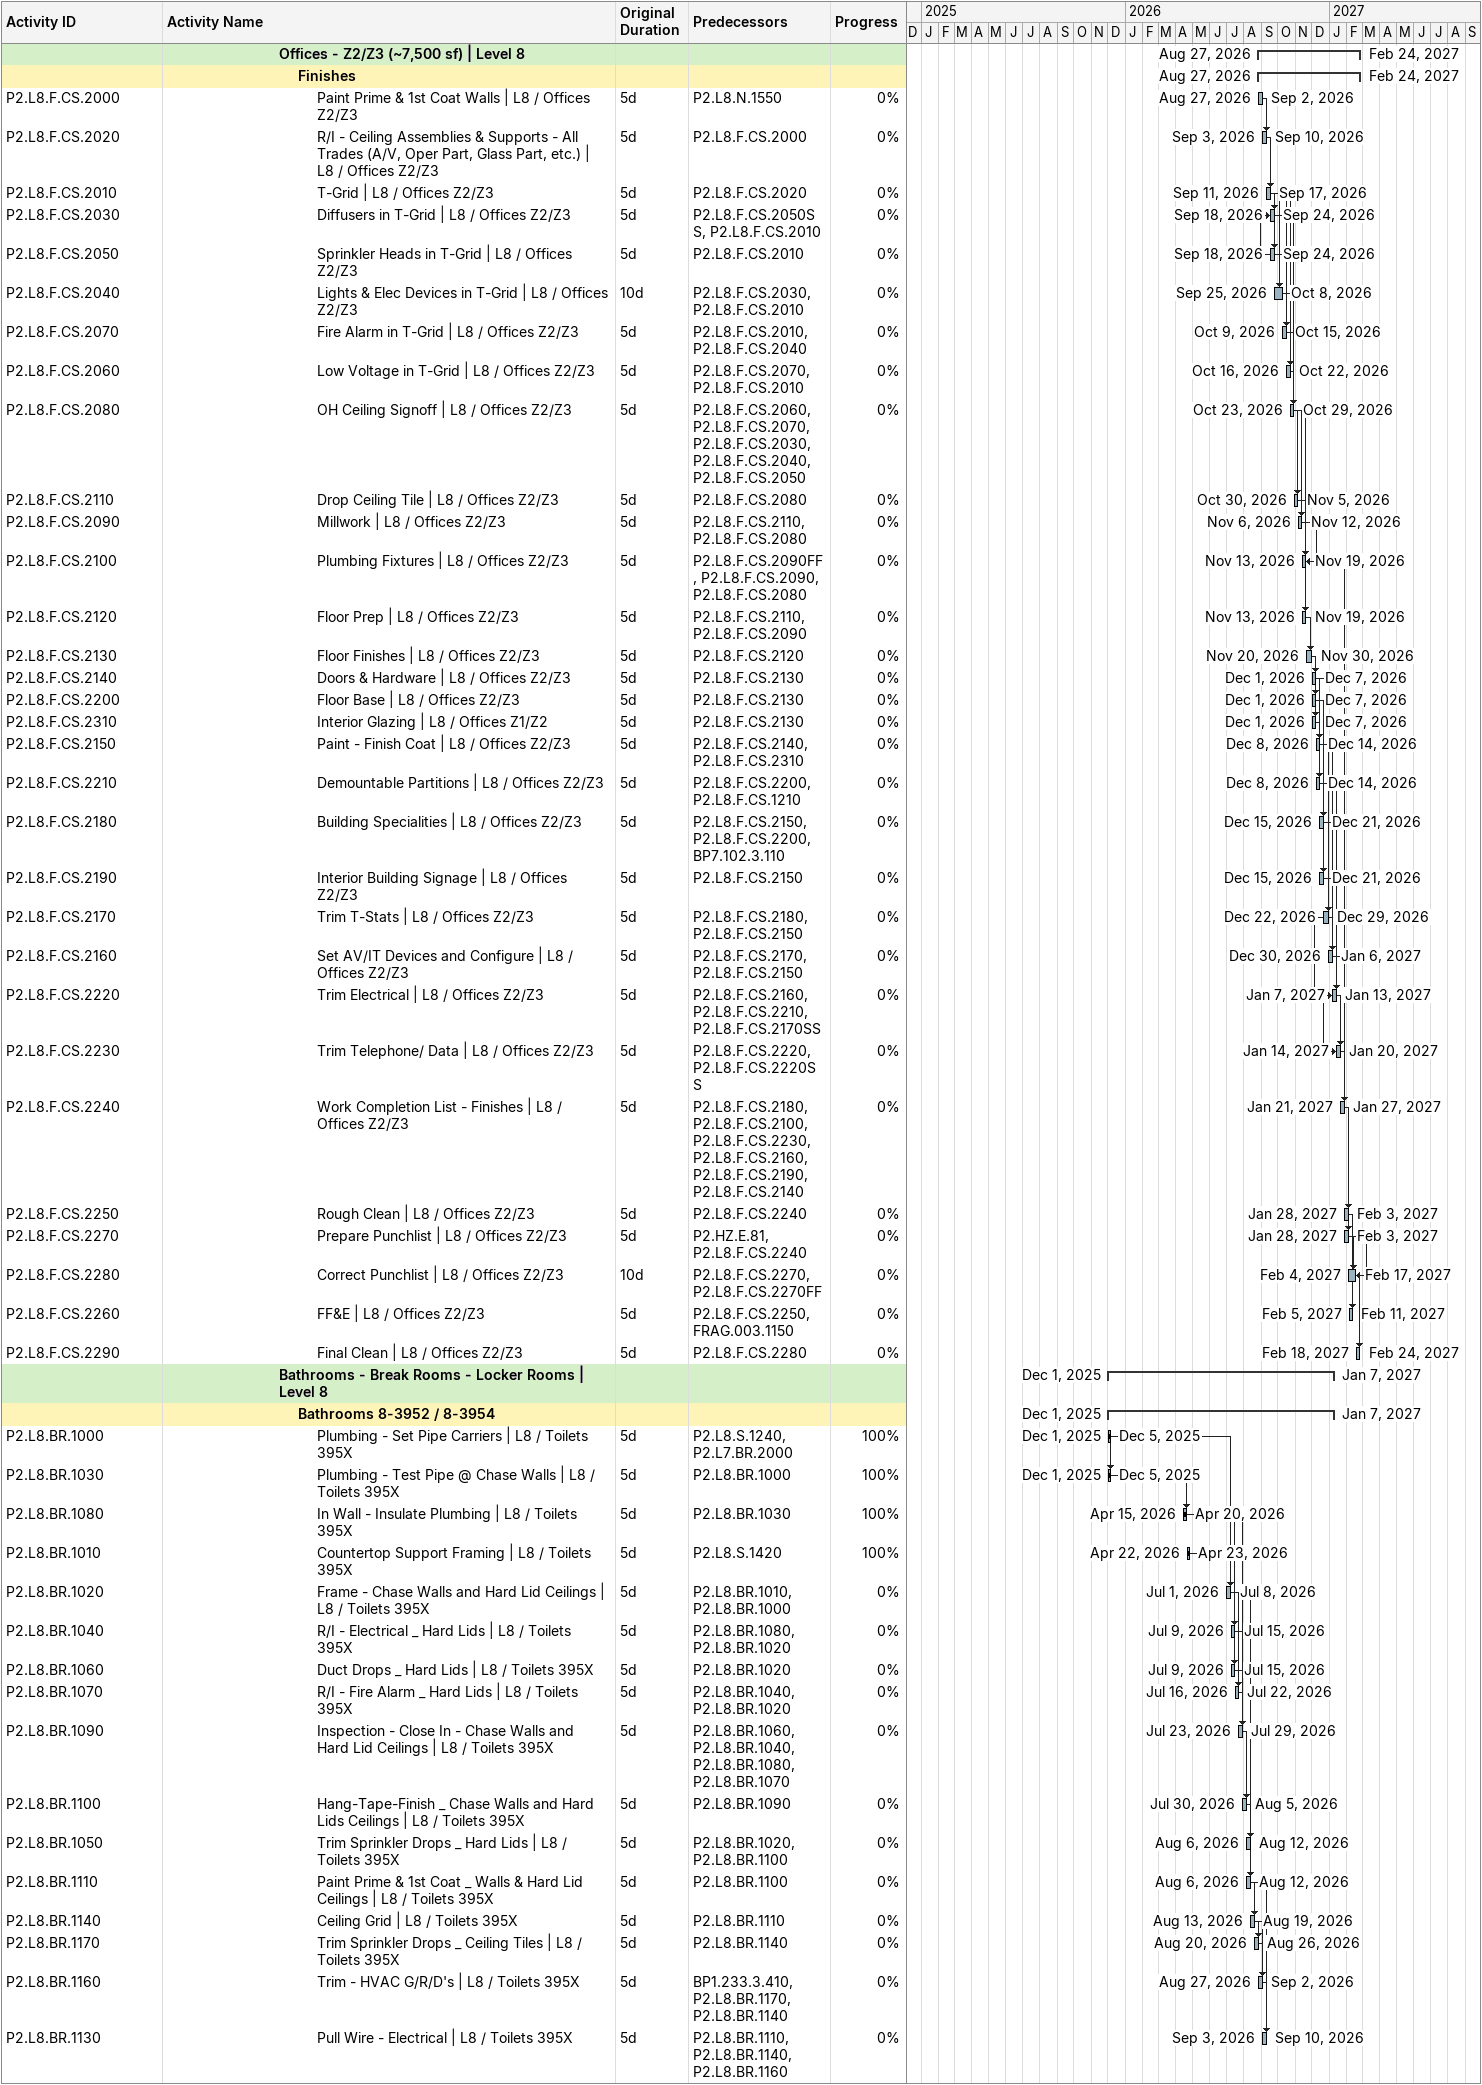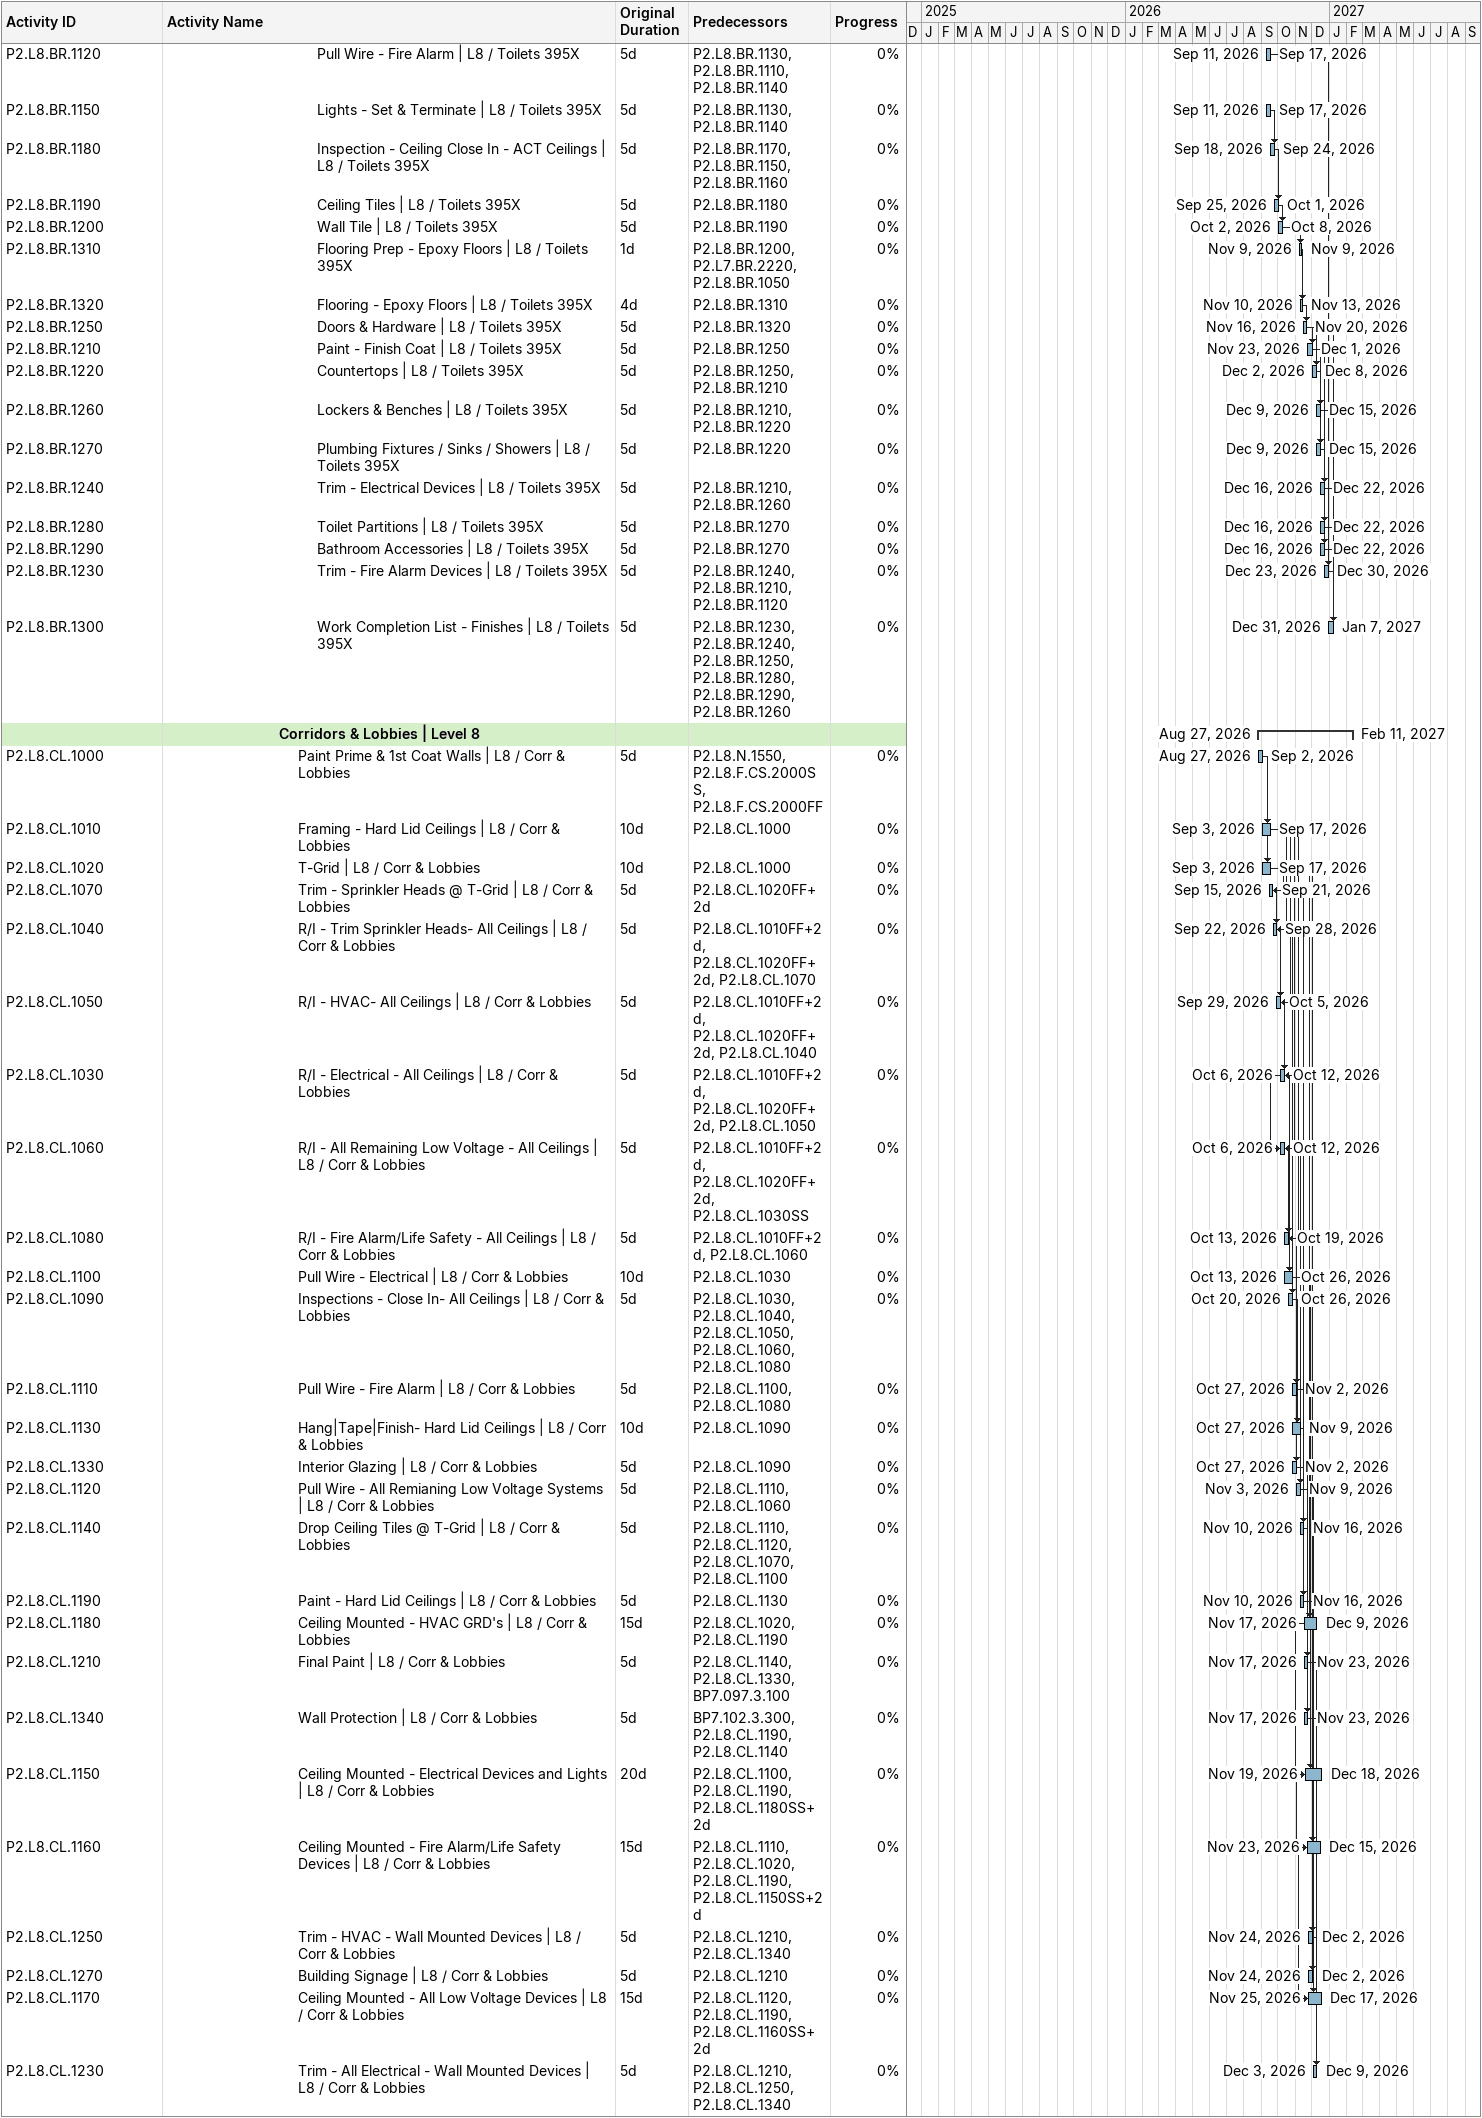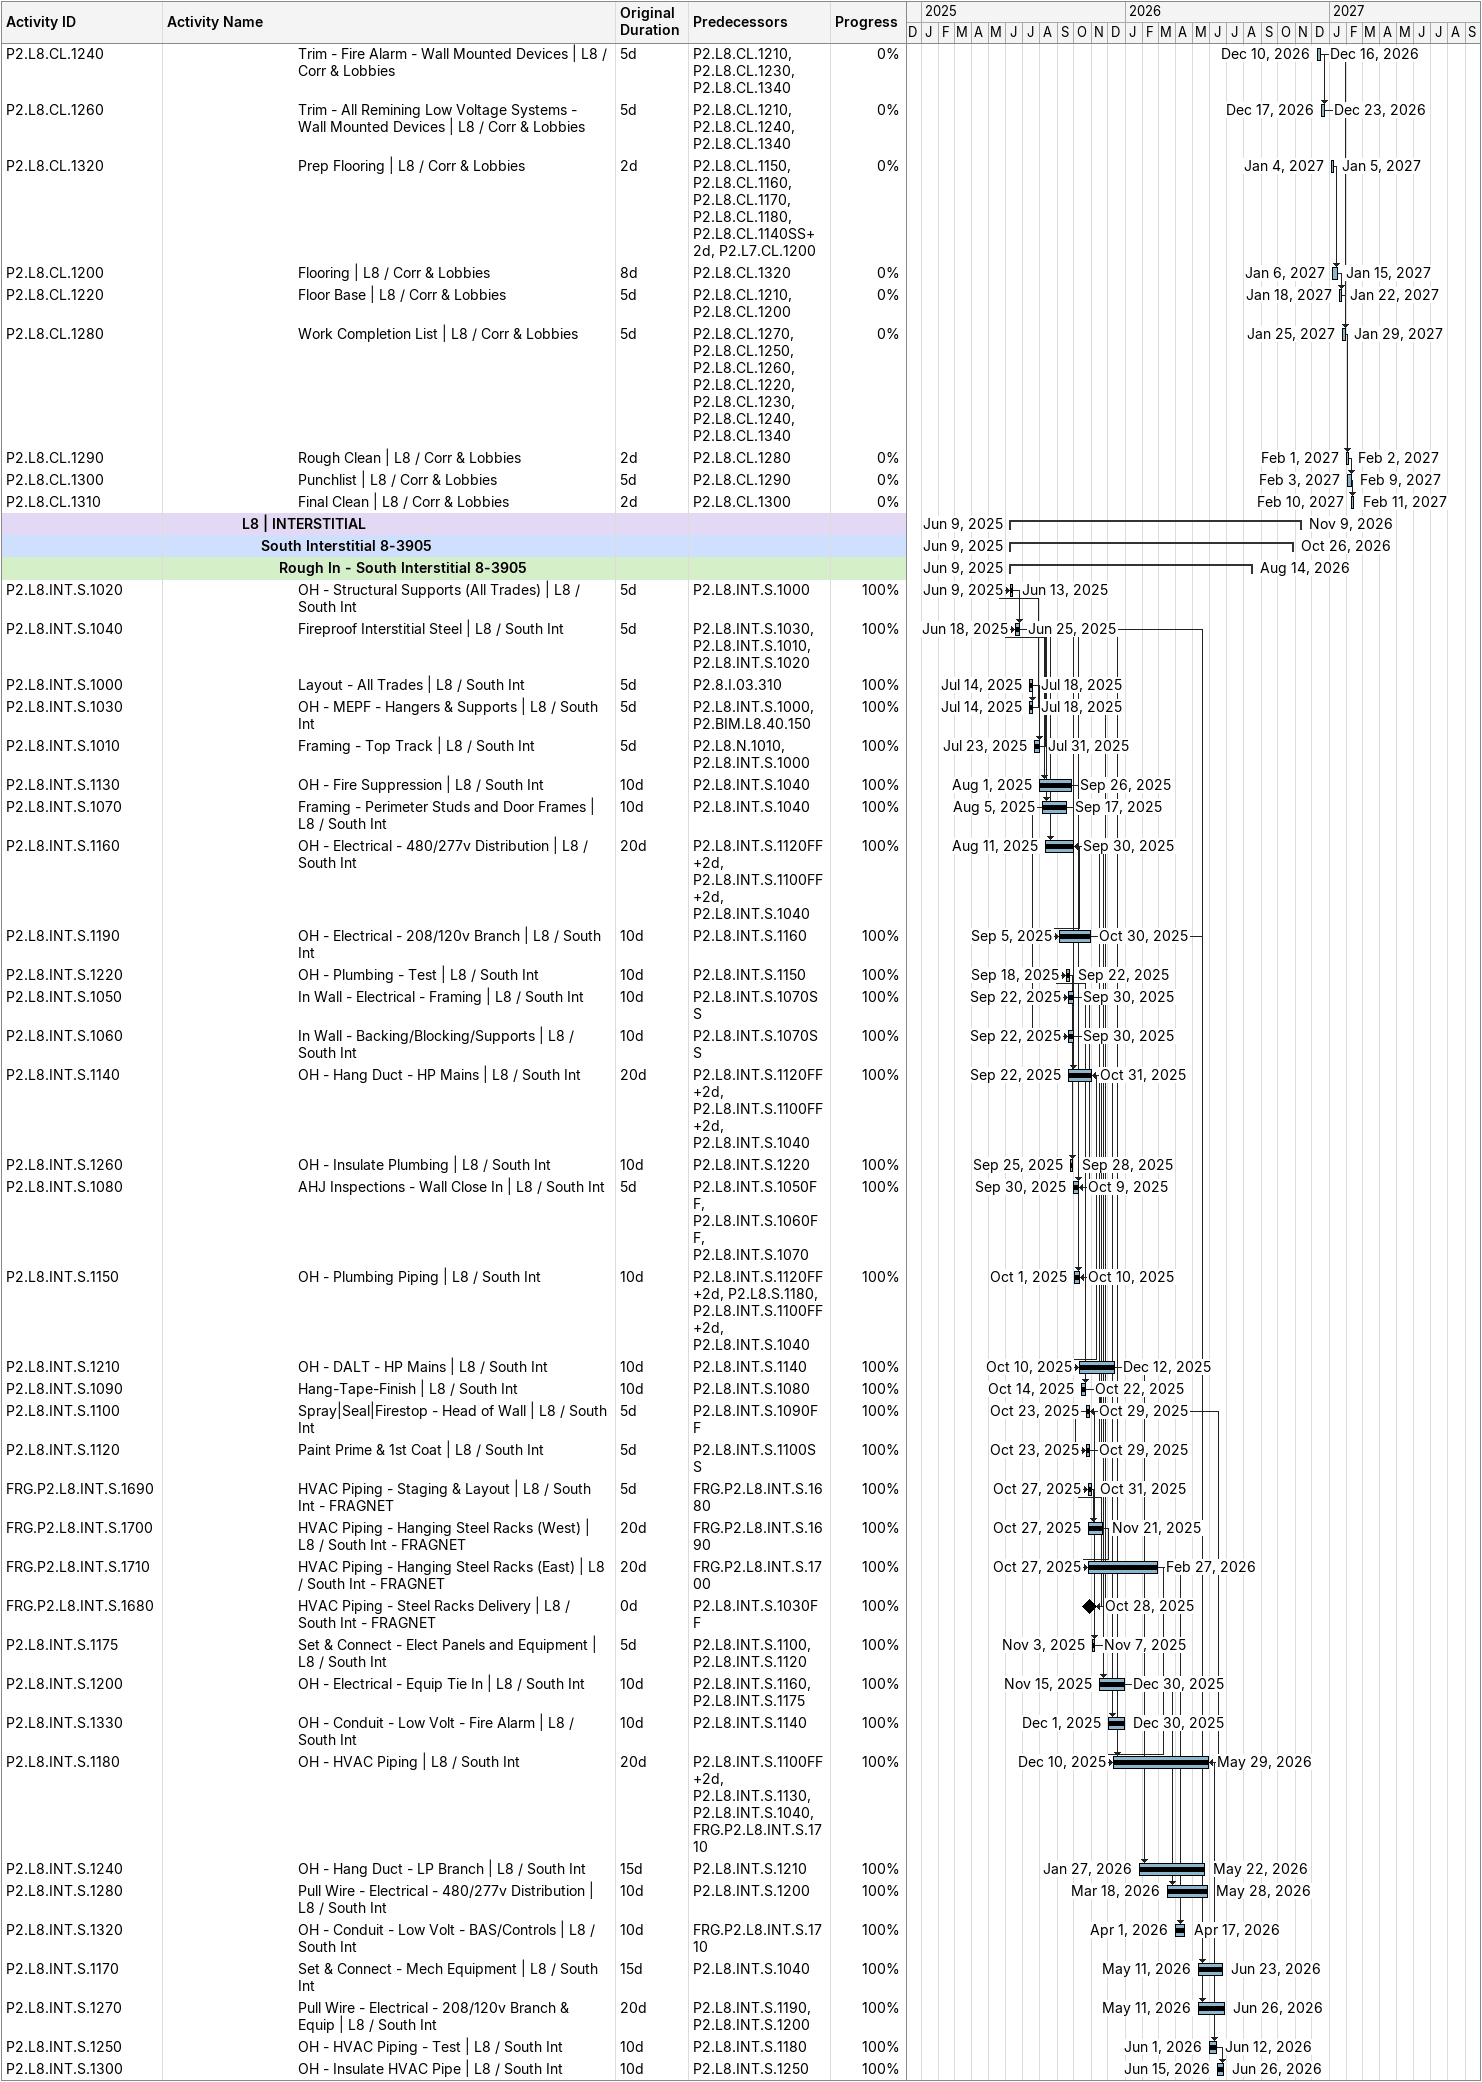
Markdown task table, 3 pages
| ID | Level | Task | Original duration | Start | Finish | Predecessors | % complete |
|---|---|---|---|---|---|---|---|
|  | 7 | **Offices - Z2/Z3 (~7,500 sf) \| Level 8** |  | 2026-08-27 | 2027-02-24 |  |  |
|  | 8 | **Finishes** |  | 2026-08-27 | 2027-02-24 |  |  |
| P2.L8.F.CS.2000 | 9 | Paint Prime & 1st Coat Walls \| L8 / Offices Z2/Z3 | 5d | 2026-08-27 | 2026-09-02 | P2.L8.N.1550 | 0 |
| P2.L8.F.CS.2020 | 9 | R/I - Ceiling Assemblies & Supports - All Trades (A/V, Oper Part, Glass Part, etc.) \| L8 / Offices Z2/Z3 | 5d | 2026-09-03 | 2026-09-10 | P2.L8.F.CS.2000 | 0 |
| P2.L8.F.CS.2010 | 9 | T-Grid \| L8 / Offices Z2/Z3 | 5d | 2026-09-11 | 2026-09-17 | P2.L8.F.CS.2020 | 0 |
| P2.L8.F.CS.2030 | 9 | Diffusers in T-Grid \| L8 / Offices Z2/Z3 | 5d | 2026-09-18 | 2026-09-24 | P2.L8.F.CS.2050SS, P2.L8.F.CS.2010 | 0 |
| P2.L8.F.CS.2050 | 9 | Sprinkler Heads in T-Grid \| L8 / Offices Z2/Z3 | 5d | 2026-09-18 | 2026-09-24 | P2.L8.F.CS.2010 | 0 |
| P2.L8.F.CS.2040 | 9 | Lights & Elec Devices in T-Grid \| L8 / Offices Z2/Z3 | 10d | 2026-09-25 | 2026-10-08 | P2.L8.F.CS.2030, P2.L8.F.CS.2010 | 0 |
| P2.L8.F.CS.2070 | 9 | Fire Alarm in T-Grid \| L8 / Offices Z2/Z3 | 5d | 2026-10-09 | 2026-10-15 | P2.L8.F.CS.2010, P2.L8.F.CS.2040 | 0 |
| P2.L8.F.CS.2060 | 9 | Low Voltage in T-Grid \| L8 / Offices Z2/Z3 | 5d | 2026-10-16 | 2026-10-22 | P2.L8.F.CS.2070, P2.L8.F.CS.2010 | 0 |
| P2.L8.F.CS.2080 | 9 | OH Ceiling Signoff \| L8 / Offices Z2/Z3 | 5d | 2026-10-23 | 2026-10-29 | P2.L8.F.CS.2060, P2.L8.F.CS.2070, P2.L8.F.CS.2030, P2.L8.F.CS.2040, P2.L8.F.CS.2050 | 0 |
| P2.L8.F.CS.2110 | 9 | Drop Ceiling Tile \| L8 / Offices Z2/Z3 | 5d | 2026-10-30 | 2026-11-05 | P2.L8.F.CS.2080 | 0 |
| P2.L8.F.CS.2090 | 9 | Millwork \| L8 / Offices Z2/Z3 | 5d | 2026-11-06 | 2026-11-12 | P2.L8.F.CS.2110, P2.L8.F.CS.2080 | 0 |
| P2.L8.F.CS.2100 | 9 | Plumbing Fixtures \| L8 / Offices Z2/Z3 | 5d | 2026-11-13 | 2026-11-19 | P2.L8.F.CS.2090FF, P2.L8.F.CS.2090, P2.L8.F.CS.2080 | 0 |
| P2.L8.F.CS.2120 | 9 | Floor Prep \| L8 / Offices Z2/Z3 | 5d | 2026-11-13 | 2026-11-19 | P2.L8.F.CS.2110, P2.L8.F.CS.2090 | 0 |
| P2.L8.F.CS.2130 | 9 | Floor Finishes \| L8 / Offices Z2/Z3 | 5d | 2026-11-20 | 2026-11-30 | P2.L8.F.CS.2120 | 0 |
| P2.L8.F.CS.2140 | 9 | Doors & Hardware \| L8 / Offices Z2/Z3 | 5d | 2026-12-01 | 2026-12-07 | P2.L8.F.CS.2130 | 0 |
| P2.L8.F.CS.2200 | 9 | Floor Base \| L8 / Offices Z2/Z3 | 5d | 2026-12-01 | 2026-12-07 | P2.L8.F.CS.2130 | 0 |
| P2.L8.F.CS.2310 | 9 | Interior Glazing \| L8 / Offices Z1/Z2 | 5d | 2026-12-01 | 2026-12-07 | P2.L8.F.CS.2130 | 0 |
| P2.L8.F.CS.2150 | 9 | Paint - Finish Coat \| L8 / Offices Z2/Z3 | 5d | 2026-12-08 | 2026-12-14 | P2.L8.F.CS.2140, P2.L8.F.CS.2310 | 0 |
| P2.L8.F.CS.2210 | 9 | Demountable Partitions \| L8 / Offices Z2/Z3 | 5d | 2026-12-08 | 2026-12-14 | P2.L8.F.CS.2200, P2.L8.F.CS.1210 | 0 |
| P2.L8.F.CS.2180 | 9 | Building Specialities \| L8 / Offices Z2/Z3 | 5d | 2026-12-15 | 2026-12-21 | P2.L8.F.CS.2150, P2.L8.F.CS.2200, BP7.102.3.110 | 0 |
| P2.L8.F.CS.2190 | 9 | Interior Building Signage \| L8 / Offices Z2/Z3 | 5d | 2026-12-15 | 2026-12-21 | P2.L8.F.CS.2150 | 0 |
| P2.L8.F.CS.2170 | 9 | Trim T-Stats \| L8 / Offices Z2/Z3 | 5d | 2026-12-22 | 2026-12-29 | P2.L8.F.CS.2180, P2.L8.F.CS.2150 | 0 |
| P2.L8.F.CS.2160 | 9 | Set AV/IT Devices and Configure \| L8 / Offices Z2/Z3 | 5d | 2026-12-30 | 2027-01-06 | P2.L8.F.CS.2170, P2.L8.F.CS.2150 | 0 |
| P2.L8.F.CS.2220 | 9 | Trim Electrical \| L8 / Offices Z2/Z3 | 5d | 2027-01-07 | 2027-01-13 | P2.L8.F.CS.2160, P2.L8.F.CS.2210, P2.L8.F.CS.2170SS | 0 |
| P2.L8.F.CS.2230 | 9 | Trim Telephone/ Data \| L8 / Offices Z2/Z3 | 5d | 2027-01-14 | 2027-01-20 | P2.L8.F.CS.2220, P2.L8.F.CS.2220SS | 0 |
| P2.L8.F.CS.2240 | 9 | Work Completion List - Finishes \| L8 / Offices Z2/Z3 | 5d | 2027-01-21 | 2027-01-27 | P2.L8.F.CS.2180, P2.L8.F.CS.2100, P2.L8.F.CS.2230, P2.L8.F.CS.2160, P2.L8.F.CS.2190, P2.L8.F.CS.2140 | 0 |
| P2.L8.F.CS.2250 | 9 | Rough Clean \| L8 / Offices Z2/Z3 | 5d | 2027-01-28 | 2027-02-03 | P2.L8.F.CS.2240 | 0 |
| P2.L8.F.CS.2270 | 9 | Prepare Punchlist \| L8 / Offices Z2/Z3 | 5d | 2027-01-28 | 2027-02-03 | P2.HZ.E.81, P2.L8.F.CS.2240 | 0 |
| P2.L8.F.CS.2280 | 9 | Correct Punchlist \| L8 / Offices Z2/Z3 | 10d | 2027-02-04 | 2027-02-17 | P2.L8.F.CS.2270, P2.L8.F.CS.2270FF | 0 |
| P2.L8.F.CS.2260 | 9 | FF&E \| L8 / Offices Z2/Z3 | 5d | 2027-02-05 | 2027-02-11 | P2.L8.F.CS.2250, FRAG.003.1150 | 0 |
| P2.L8.F.CS.2290 | 9 | Final Clean \| L8 / Offices Z2/Z3 | 5d | 2027-02-18 | 2027-02-24 | P2.L8.F.CS.2280 | 0 |
|  | 7 | **Bathrooms - Break Rooms - Locker Rooms \| Level 8** |  | 2025-12-01 | 2027-01-07 |  |  |
|  | 8 | **Bathrooms 8-3952 / 8-3954** |  | 2025-12-01 | 2027-01-07 |  |  |
| P2.L8.BR.1000 | 9 | Plumbing - Set Pipe Carriers \| L8 / Toilets 395X | 5d | 2025-12-01 | 2025-12-05 | P2.L8.S.1240, P2.L7.BR.2000 | 100 |
| P2.L8.BR.1030 | 9 | Plumbing - Test Pipe @ Chase Walls \| L8 / Toilets 395X | 5d | 2025-12-01 | 2025-12-05 | P2.L8.BR.1000 | 100 |
| P2.L8.BR.1080 | 9 | In Wall - Insulate Plumbing \| L8 / Toilets 395X | 5d | 2026-04-15 | 2026-04-20 | P2.L8.BR.1030 | 100 |
| P2.L8.BR.1010 | 9 | Countertop Support Framing \| L8 / Toilets 395X | 5d | 2026-04-22 | 2026-04-23 | P2.L8.S.1420 | 100 |
| P2.L8.BR.1020 | 9 | Frame - Chase Walls and Hard Lid Ceilings \| L8 / Toilets 395X | 5d | 2026-07-01 | 2026-07-08 | P2.L8.BR.1010, P2.L8.BR.1000 | 0 |
| P2.L8.BR.1040 | 9 | R/I - Electrical _ Hard Lids \| L8 / Toilets 395X | 5d | 2026-07-09 | 2026-07-15 | P2.L8.BR.1080, P2.L8.BR.1020 | 0 |
| P2.L8.BR.1060 | 9 | Duct Drops _ Hard Lids \| L8 / Toilets 395X | 5d | 2026-07-09 | 2026-07-15 | P2.L8.BR.1020 | 0 |
| P2.L8.BR.1070 | 9 | R/I - Fire Alarm _ Hard Lids \| L8 / Toilets 395X | 5d | 2026-07-16 | 2026-07-22 | P2.L8.BR.1040, P2.L8.BR.1020 | 0 |
| P2.L8.BR.1090 | 9 | Inspection - Close In - Chase Walls and Hard Lid Ceilings \| L8 / Toilets 395X | 5d | 2026-07-23 | 2026-07-29 | P2.L8.BR.1060, P2.L8.BR.1040, P2.L8.BR.1080, P2.L8.BR.1070 | 0 |
| P2.L8.BR.1100 | 9 | Hang-Tape-Finish _ Chase Walls and Hard Lids Ceilings \| L8 / Toilets 395X | 5d | 2026-07-30 | 2026-08-05 | P2.L8.BR.1090 | 0 |
| P2.L8.BR.1050 | 9 | Trim Sprinkler Drops _ Hard Lids \| L8 / Toilets 395X | 5d | 2026-08-06 | 2026-08-12 | P2.L8.BR.1020, P2.L8.BR.1100 | 0 |
| P2.L8.BR.1110 | 9 | Paint Prime & 1st Coat _ Walls & Hard Lid Ceilings \| L8 / Toilets 395X | 5d | 2026-08-06 | 2026-08-12 | P2.L8.BR.1100 | 0 |
| P2.L8.BR.1140 | 9 | Ceiling Grid \| L8 / Toilets 395X | 5d | 2026-08-13 | 2026-08-19 | P2.L8.BR.1110 | 0 |
| P2.L8.BR.1170 | 9 | Trim Sprinkler Drops _ Ceiling Tiles \| L8 / Toilets 395X | 5d | 2026-08-20 | 2026-08-26 | P2.L8.BR.1140 | 0 |
| P2.L8.BR.1160 | 9 | Trim - HVAC G/R/D's \| L8 / Toilets 395X | 5d | 2026-08-27 | 2026-09-02 | BP1.233.3.410, P2.L8.BR.1170, P2.L8.BR.1140 | 0 |
| P2.L8.BR.1130 | 9 | Pull Wire - Electrical \| L8 / Toilets 395X | 5d | 2026-09-03 | 2026-09-10 | P2.L8.BR.1110, P2.L8.BR.1140, P2.L8.BR.1160 | 0 |
| P2.L8.BR.1120 | 9 | Pull Wire - Fire Alarm \| L8 / Toilets 395X | 5d | 2026-09-11 | 2026-09-17 | P2.L8.BR.1130, P2.L8.BR.1110, P2.L8.BR.1140 | 0 |
| P2.L8.BR.1150 | 9 | Lights - Set & Terminate \| L8 / Toilets 395X | 5d | 2026-09-11 | 2026-09-17 | P2.L8.BR.1130, P2.L8.BR.1140 | 0 |
| P2.L8.BR.1180 | 9 | Inspection - Ceiling Close In - ACT Ceilings \| L8 / Toilets 395X | 5d | 2026-09-18 | 2026-09-24 | P2.L8.BR.1170, P2.L8.BR.1150, P2.L8.BR.1160 | 0 |
| P2.L8.BR.1190 | 9 | Ceiling Tiles \| L8 / Toilets 395X | 5d | 2026-09-25 | 2026-10-01 | P2.L8.BR.1180 | 0 |
| P2.L8.BR.1200 | 9 | Wall Tile \| L8 / Toilets 395X | 5d | 2026-10-02 | 2026-10-08 | P2.L8.BR.1190 | 0 |
| P2.L8.BR.1310 | 9 | Flooring Prep - Epoxy Floors \| L8 / Toilets 395X | 1d | 2026-11-09 | 2026-11-09 | P2.L8.BR.1200, P2.L7.BR.2220, P2.L8.BR.1050 | 0 |
| P2.L8.BR.1320 | 9 | Flooring - Epoxy Floors \| L8 / Toilets 395X | 4d | 2026-11-10 | 2026-11-13 | P2.L8.BR.1310 | 0 |
| P2.L8.BR.1250 | 9 | Doors & Hardware \| L8 / Toilets 395X | 5d | 2026-11-16 | 2026-11-20 | P2.L8.BR.1320 | 0 |
| P2.L8.BR.1210 | 9 | Paint - Finish Coat \| L8 / Toilets 395X | 5d | 2026-11-23 | 2026-12-01 | P2.L8.BR.1250 | 0 |
| P2.L8.BR.1220 | 9 | Countertops \| L8 / Toilets 395X | 5d | 2026-12-02 | 2026-12-08 | P2.L8.BR.1250, P2.L8.BR.1210 | 0 |
| P2.L8.BR.1260 | 9 | Lockers & Benches \| L8 / Toilets 395X | 5d | 2026-12-09 | 2026-12-15 | P2.L8.BR.1210, P2.L8.BR.1220 | 0 |
| P2.L8.BR.1270 | 9 | Plumbing Fixtures / Sinks / Showers \| L8 / Toilets 395X | 5d | 2026-12-09 | 2026-12-15 | P2.L8.BR.1220 | 0 |
| P2.L8.BR.1240 | 9 | Trim - Electrical Devices \| L8 / Toilets 395X | 5d | 2026-12-16 | 2026-12-22 | P2.L8.BR.1210, P2.L8.BR.1260 | 0 |
| P2.L8.BR.1280 | 9 | Toilet Partitions \| L8 / Toilets 395X | 5d | 2026-12-16 | 2026-12-22 | P2.L8.BR.1270 | 0 |
| P2.L8.BR.1290 | 9 | Bathroom Accessories \| L8 / Toilets 395X | 5d | 2026-12-16 | 2026-12-22 | P2.L8.BR.1270 | 0 |
| P2.L8.BR.1230 | 9 | Trim - Fire Alarm Devices \| L8 / Toilets 395X | 5d | 2026-12-23 | 2026-12-30 | P2.L8.BR.1240, P2.L8.BR.1210, P2.L8.BR.1120 | 0 |
| P2.L8.BR.1300 | 9 | Work Completion List - Finishes \| L8 / Toilets 395X | 5d | 2026-12-31 | 2027-01-07 | P2.L8.BR.1230, P2.L8.BR.1240, P2.L8.BR.1250, P2.L8.BR.1280, P2.L8.BR.1290, P2.L8.BR.1260 | 0 |
|  | 7 | **Corridors & Lobbies \| Level 8** |  | 2026-08-27 | 2027-02-11 |  |  |
| P2.L8.CL.1000 | 8 | Paint Prime & 1st Coat Walls \| L8 / Corr & Lobbies | 5d | 2026-08-27 | 2026-09-02 | P2.L8.N.1550, P2.L8.F.CS.2000SS, P2.L8.F.CS.2000FF | 0 |
| P2.L8.CL.1010 | 8 | Framing - Hard Lid Ceilings \| L8 / Corr & Lobbies | 10d | 2026-09-03 | 2026-09-17 | P2.L8.CL.1000 | 0 |
| P2.L8.CL.1020 | 8 | T-Grid \| L8 / Corr & Lobbies | 10d | 2026-09-03 | 2026-09-17 | P2.L8.CL.1000 | 0 |
| P2.L8.CL.1070 | 8 | Trim - Sprinkler Heads @ T-Grid \| L8 / Corr & Lobbies | 5d | 2026-09-15 | 2026-09-21 | P2.L8.CL.1020FF+2d | 0 |
| P2.L8.CL.1040 | 8 | R/I - Trim Sprinkler Heads- All Ceilings \| L8 / Corr & Lobbies | 5d | 2026-09-22 | 2026-09-28 | P2.L8.CL.1010FF+2d, P2.L8.CL.1020FF+2d, P2.L8.CL.1070 | 0 |
| P2.L8.CL.1050 | 8 | R/I - HVAC- All Ceilings \| L8 / Corr & Lobbies | 5d | 2026-09-29 | 2026-10-05 | P2.L8.CL.1010FF+2d, P2.L8.CL.1020FF+2d, P2.L8.CL.1040 | 0 |
| P2.L8.CL.1030 | 8 | R/I - Electrical - All Ceilings \| L8 / Corr & Lobbies | 5d | 2026-10-06 | 2026-10-12 | P2.L8.CL.1010FF+2d, P2.L8.CL.1020FF+2d, P2.L8.CL.1050 | 0 |
| P2.L8.CL.1060 | 8 | R/I - All Remaining Low Voltage - All Ceilings \| L8 / Corr & Lobbies | 5d | 2026-10-06 | 2026-10-12 | P2.L8.CL.1010FF+2d, P2.L8.CL.1020FF+2d, P2.L8.CL.1030SS | 0 |
| P2.L8.CL.1080 | 8 | R/I - Fire Alarm/Life Safety - All Ceilings \| L8 / Corr & Lobbies | 5d | 2026-10-13 | 2026-10-19 | P2.L8.CL.1010FF+2d, P2.L8.CL.1060 | 0 |
| P2.L8.CL.1100 | 8 | Pull Wire - Electrical \| L8 / Corr & Lobbies | 10d | 2026-10-13 | 2026-10-26 | P2.L8.CL.1030 | 0 |
| P2.L8.CL.1090 | 8 | Inspections - Close In- All Ceilings \| L8 / Corr & Lobbies | 5d | 2026-10-20 | 2026-10-26 | P2.L8.CL.1030, P2.L8.CL.1040, P2.L8.CL.1050, P2.L8.CL.1060, P2.L8.CL.1080 | 0 |
| P2.L8.CL.1110 | 8 | Pull Wire - Fire Alarm \| L8 / Corr & Lobbies | 5d | 2026-10-27 | 2026-11-02 | P2.L8.CL.1100, P2.L8.CL.1080 | 0 |
| P2.L8.CL.1130 | 8 | Hang\|Tape\|Finish- Hard Lid Ceilings \| L8 / Corr & Lobbies | 10d | 2026-10-27 | 2026-11-09 | P2.L8.CL.1090 | 0 |
| P2.L8.CL.1330 | 8 | Interior Glazing \| L8 / Corr & Lobbies | 5d | 2026-10-27 | 2026-11-02 | P2.L8.CL.1090 | 0 |
| P2.L8.CL.1120 | 8 | Pull Wire - All Remianing Low Voltage Systems \| L8 / Corr & Lobbies | 5d | 2026-11-03 | 2026-11-09 | P2.L8.CL.1110, P2.L8.CL.1060 | 0 |
| P2.L8.CL.1140 | 8 | Drop Ceiling Tiles @ T-Grid \| L8 / Corr & Lobbies | 5d | 2026-11-10 | 2026-11-16 | P2.L8.CL.1110, P2.L8.CL.1120, P2.L8.CL.1070, P2.L8.CL.1100 | 0 |
| P2.L8.CL.1190 | 8 | Paint - Hard Lid Ceilings \| L8 / Corr & Lobbies | 5d | 2026-11-10 | 2026-11-16 | P2.L8.CL.1130 | 0 |
| P2.L8.CL.1180 | 8 | Ceiling Mounted - HVAC GRD's \| L8 / Corr & Lobbies | 15d | 2026-11-17 | 2026-12-09 | P2.L8.CL.1020, P2.L8.CL.1190 | 0 |
| P2.L8.CL.1210 | 8 | Final Paint \| L8 / Corr & Lobbies | 5d | 2026-11-17 | 2026-11-23 | P2.L8.CL.1140, P2.L8.CL.1330, BP7.097.3.100 | 0 |
| P2.L8.CL.1340 | 8 | Wall Protection \| L8 / Corr & Lobbies | 5d | 2026-11-17 | 2026-11-23 | BP7.102.3.300, P2.L8.CL.1190, P2.L8.CL.1140 | 0 |
| P2.L8.CL.1150 | 8 | Ceiling Mounted - Electrical Devices and Lights \| L8 / Corr & Lobbies | 20d | 2026-11-19 | 2026-12-18 | P2.L8.CL.1100, P2.L8.CL.1190, P2.L8.CL.1180SS+2d | 0 |
| P2.L8.CL.1160 | 8 | Ceiling Mounted - Fire Alarm/Life Safety Devices \| L8 / Corr & Lobbies | 15d | 2026-11-23 | 2026-12-15 | P2.L8.CL.1110, P2.L8.CL.1020, P2.L8.CL.1190, P2.L8.CL.1150SS+2d | 0 |
| P2.L8.CL.1250 | 8 | Trim - HVAC - Wall Mounted Devices \| L8 / Corr & Lobbies | 5d | 2026-11-24 | 2026-12-02 | P2.L8.CL.1210, P2.L8.CL.1340 | 0 |
| P2.L8.CL.1270 | 8 | Building Signage \| L8 / Corr & Lobbies | 5d | 2026-11-24 | 2026-12-02 | P2.L8.CL.1210 | 0 |
| P2.L8.CL.1170 | 8 | Ceiling Mounted - All Low Voltage Devices \| L8 / Corr & Lobbies | 15d | 2026-11-25 | 2026-12-17 | P2.L8.CL.1120, P2.L8.CL.1190, P2.L8.CL.1160SS+2d | 0 |
| P2.L8.CL.1230 | 8 | Trim - All Electrical - Wall Mounted Devices \| L8 / Corr & Lobbies | 5d | 2026-12-03 | 2026-12-09 | P2.L8.CL.1210, P2.L8.CL.1250, P2.L8.CL.1340 | 0 |
| P2.L8.CL.1240 | 8 | Trim - Fire Alarm - Wall Mounted Devices \| L8 / Corr & Lobbies | 5d | 2026-12-10 | 2026-12-16 | P2.L8.CL.1210, P2.L8.CL.1230, P2.L8.CL.1340 | 0 |
| P2.L8.CL.1260 | 8 | Trim - All Remining Low Voltage Systems - Wall Mounted Devices \| L8 / Corr & Lobbies | 5d | 2026-12-17 | 2026-12-23 | P2.L8.CL.1210, P2.L8.CL.1240, P2.L8.CL.1340 | 0 |
| P2.L8.CL.1320 | 8 | Prep Flooring \| L8 / Corr & Lobbies | 2d | 2027-01-04 | 2027-01-05 | P2.L8.CL.1150, P2.L8.CL.1160, P2.L8.CL.1170, P2.L8.CL.1180, P2.L8.CL.1140SS+2d, P2.L7.CL.1200 | 0 |
| P2.L8.CL.1200 | 8 | Flooring \| L8 / Corr & Lobbies | 8d | 2027-01-06 | 2027-01-15 | P2.L8.CL.1320 | 0 |
| P2.L8.CL.1220 | 8 | Floor Base \| L8 / Corr & Lobbies | 5d | 2027-01-18 | 2027-01-22 | P2.L8.CL.1210, P2.L8.CL.1200 | 0 |
| P2.L8.CL.1280 | 8 | Work Completion List \| L8 / Corr & Lobbies | 5d | 2027-01-25 | 2027-01-29 | P2.L8.CL.1270, P2.L8.CL.1250, P2.L8.CL.1260, P2.L8.CL.1220, P2.L8.CL.1230, P2.L8.CL.1240, P2.L8.CL.1340 | 0 |
| P2.L8.CL.1290 | 8 | Rough Clean \| L8 / Corr & Lobbies | 2d | 2027-02-01 | 2027-02-02 | P2.L8.CL.1280 | 0 |
| P2.L8.CL.1300 | 8 | Punchlist \| L8 / Corr & Lobbies | 5d | 2027-02-03 | 2027-02-09 | P2.L8.CL.1290 | 0 |
| P2.L8.CL.1310 | 8 | Final Clean \| L8 / Corr & Lobbies | 2d | 2027-02-10 | 2027-02-11 | P2.L8.CL.1300 | 0 |
|  | 5 | **L8 \| INTERSTITIAL** |  | 2025-06-09 | 2026-11-09 |  |  |
|  | 6 | **South Interstitial 8-3905** |  | 2025-06-09 | 2026-10-26 |  |  |
|  | 7 | **Rough In - South Interstitial 8-3905** |  | 2025-06-09 | 2026-08-14 |  |  |
| P2.L8.INT.S.1020 | 8 | OH - Structural Supports (All Trades) \| L8 / South Int | 5d | 2025-06-09 | 2025-06-13 | P2.L8.INT.S.1000 | 100 |
| P2.L8.INT.S.1040 | 8 | Fireproof Interstitial Steel \| L8 / South Int | 5d | 2025-06-18 | 2025-06-25 | P2.L8.INT.S.1030, P2.L8.INT.S.1010, P2.L8.INT.S.1020 | 100 |
| P2.L8.INT.S.1000 | 8 | Layout - All Trades \| L8 / South Int | 5d | 2025-07-14 | 2025-07-18 | P2.8.I.03.310 | 100 |
| P2.L8.INT.S.1030 | 8 | OH - MEPF - Hangers & Supports \| L8 / South Int | 5d | 2025-07-14 | 2025-07-18 | P2.L8.INT.S.1000, P2.BIM.L8.40.150 | 100 |
| P2.L8.INT.S.1010 | 8 | Framing - Top Track \| L8 / South Int | 5d | 2025-07-23 | 2025-07-31 | P2.L8.N.1010, P2.L8.INT.S.1000 | 100 |
| P2.L8.INT.S.1130 | 8 | OH - Fire Suppression \| L8 / South Int | 10d | 2025-08-01 | 2025-09-26 | P2.L8.INT.S.1040 | 100 |
| P2.L8.INT.S.1070 | 8 | Framing - Perimeter Studs and Door Frames \| L8 / South Int | 10d | 2025-08-05 | 2025-09-17 | P2.L8.INT.S.1040 | 100 |
| P2.L8.INT.S.1160 | 8 | OH - Electrical - 480/277v Distribution \| L8 / South Int | 20d | 2025-08-11 | 2025-09-30 | P2.L8.INT.S.1120FF+2d, P2.L8.INT.S.1100FF+2d, P2.L8.INT.S.1040 | 100 |
| P2.L8.INT.S.1190 | 8 | OH - Electrical - 208/120v Branch \| L8 / South Int | 10d | 2025-09-05 | 2025-10-30 | P2.L8.INT.S.1160 | 100 |
| P2.L8.INT.S.1220 | 8 | OH - Plumbing - Test \| L8 / South Int | 10d | 2025-09-18 | 2025-09-22 | P2.L8.INT.S.1150 | 100 |
| P2.L8.INT.S.1050 | 8 | In Wall - Electrical - Framing \| L8 / South Int | 10d | 2025-09-22 | 2025-09-30 | P2.L8.INT.S.1070SS | 100 |
| P2.L8.INT.S.1060 | 8 | In Wall - Backing/Blocking/Supports \| L8 / South Int | 10d | 2025-09-22 | 2025-09-30 | P2.L8.INT.S.1070SS | 100 |
| P2.L8.INT.S.1140 | 8 | OH - Hang Duct - HP Mains \| L8 / South Int | 20d | 2025-09-22 | 2025-10-31 | P2.L8.INT.S.1120FF+2d, P2.L8.INT.S.1100FF+2d, P2.L8.INT.S.1040 | 100 |
| P2.L8.INT.S.1260 | 8 | OH - Insulate Plumbing \| L8 / South Int | 10d | 2025-09-25 | 2025-09-28 | P2.L8.INT.S.1220 | 100 |
| P2.L8.INT.S.1080 | 8 | AHJ Inspections - Wall Close In \| L8 / South Int | 5d | 2025-09-30 | 2025-10-09 | P2.L8.INT.S.1050FF, P2.L8.INT.S.1060FF, P2.L8.INT.S.1070 | 100 |
| P2.L8.INT.S.1150 | 8 | OH - Plumbing Piping \| L8 / South Int | 10d | 2025-10-01 | 2025-10-10 | P2.L8.INT.S.1120FF+2d, P2.L8.S.1180, P2.L8.INT.S.1100FF+2d, P2.L8.INT.S.1040 | 100 |
| P2.L8.INT.S.1210 | 8 | OH - DALT - HP Mains \| L8 / South Int | 10d | 2025-10-10 | 2025-12-12 | P2.L8.INT.S.1140 | 100 |
| P2.L8.INT.S.1090 | 8 | Hang-Tape-Finish \| L8 / South Int | 10d | 2025-10-14 | 2025-10-22 | P2.L8.INT.S.1080 | 100 |
| P2.L8.INT.S.1100 | 8 | Spray\|Seal\|Firestop - Head of Wall \| L8 / South Int | 5d | 2025-10-23 | 2025-10-29 | P2.L8.INT.S.1090FF | 100 |
| P2.L8.INT.S.1120 | 8 | Paint Prime & 1st Coat \| L8 / South Int | 5d | 2025-10-23 | 2025-10-29 | P2.L8.INT.S.1100SS | 100 |
| FRG.P2.L8.INT.S.1690 | 8 | HVAC Piping - Staging & Layout \| L8 / South Int - FRAGNET | 5d | 2025-10-27 | 2025-10-31 | FRG.P2.L8.INT.S.1680 | 100 |
| FRG.P2.L8.INT.S.1700 | 8 | HVAC Piping - Hanging Steel Racks (West) \| L8 / South Int - FRAGNET | 20d | 2025-10-27 | 2025-11-21 | FRG.P2.L8.INT.S.1690 | 100 |
| FRG.P2.L8.INT.S.1710 | 8 | HVAC Piping - Hanging Steel Racks (East) \| L8 / South Int - FRAGNET | 20d | 2025-10-27 | 2026-02-27 | FRG.P2.L8.INT.S.1700 | 100 |
| FRG.P2.L8.INT.S.1680 | 8 | HVAC Piping - Steel Racks Delivery \| L8 / South Int - FRAGNET | 0d | 2025-10-28 | 2025-10-28 | P2.L8.INT.S.1030FF | 100 |
| P2.L8.INT.S.1175 | 8 | Set & Connect - Elect Panels and Equipment \| L8 / South Int | 5d | 2025-11-03 | 2025-11-07 | P2.L8.INT.S.1100, P2.L8.INT.S.1120 | 100 |
| P2.L8.INT.S.1200 | 8 | OH - Electrical - Equip Tie In \| L8 / South Int | 10d | 2025-11-15 | 2025-12-30 | P2.L8.INT.S.1160, P2.L8.INT.S.1175 | 100 |
| P2.L8.INT.S.1330 | 8 | OH - Conduit - Low Volt - Fire Alarm \| L8 / South Int | 10d | 2025-12-01 | 2025-12-30 | P2.L8.INT.S.1140 | 100 |
| P2.L8.INT.S.1180 | 8 | OH - HVAC Piping \| L8 / South Int | 20d | 2025-12-10 | 2026-05-29 | P2.L8.INT.S.1100FF+2d, P2.L8.INT.S.1130, P2.L8.INT.S.1040, FRG.P2.L8.INT.S.1710 | 100 |
| P2.L8.INT.S.1240 | 8 | OH - Hang Duct - LP Branch \| L8 / South Int | 15d | 2026-01-27 | 2026-05-22 | P2.L8.INT.S.1210 | 100 |
| P2.L8.INT.S.1280 | 8 | Pull Wire - Electrical - 480/277v Distribution \| L8 / South Int | 10d | 2026-03-18 | 2026-05-28 | P2.L8.INT.S.1200 | 100 |
| P2.L8.INT.S.1320 | 8 | OH - Conduit - Low Volt - BAS/Controls \| L8 / South Int | 10d | 2026-04-01 | 2026-04-17 | FRG.P2.L8.INT.S.1710 | 100 |
| P2.L8.INT.S.1170 | 8 | Set & Connect - Mech Equipment \| L8 / South Int | 15d | 2026-05-11 | 2026-06-23 | P2.L8.INT.S.1040 | 100 |
| P2.L8.INT.S.1270 | 8 | Pull Wire - Electrical - 208/120v Branch & Equip \| L8 / South Int | 20d | 2026-05-11 | 2026-06-26 | P2.L8.INT.S.1190, P2.L8.INT.S.1200 | 100 |
| P2.L8.INT.S.1250 | 8 | OH - HVAC Piping - Test \| L8 / South Int | 10d | 2026-06-01 | 2026-06-12 | P2.L8.INT.S.1180 | 100 |
| P2.L8.INT.S.1300 | 8 | OH - Insulate HVAC Pipe \| L8 / South Int | 10d | 2026-06-15 | 2026-06-26 | P2.L8.INT.S.1250 | 100 |
